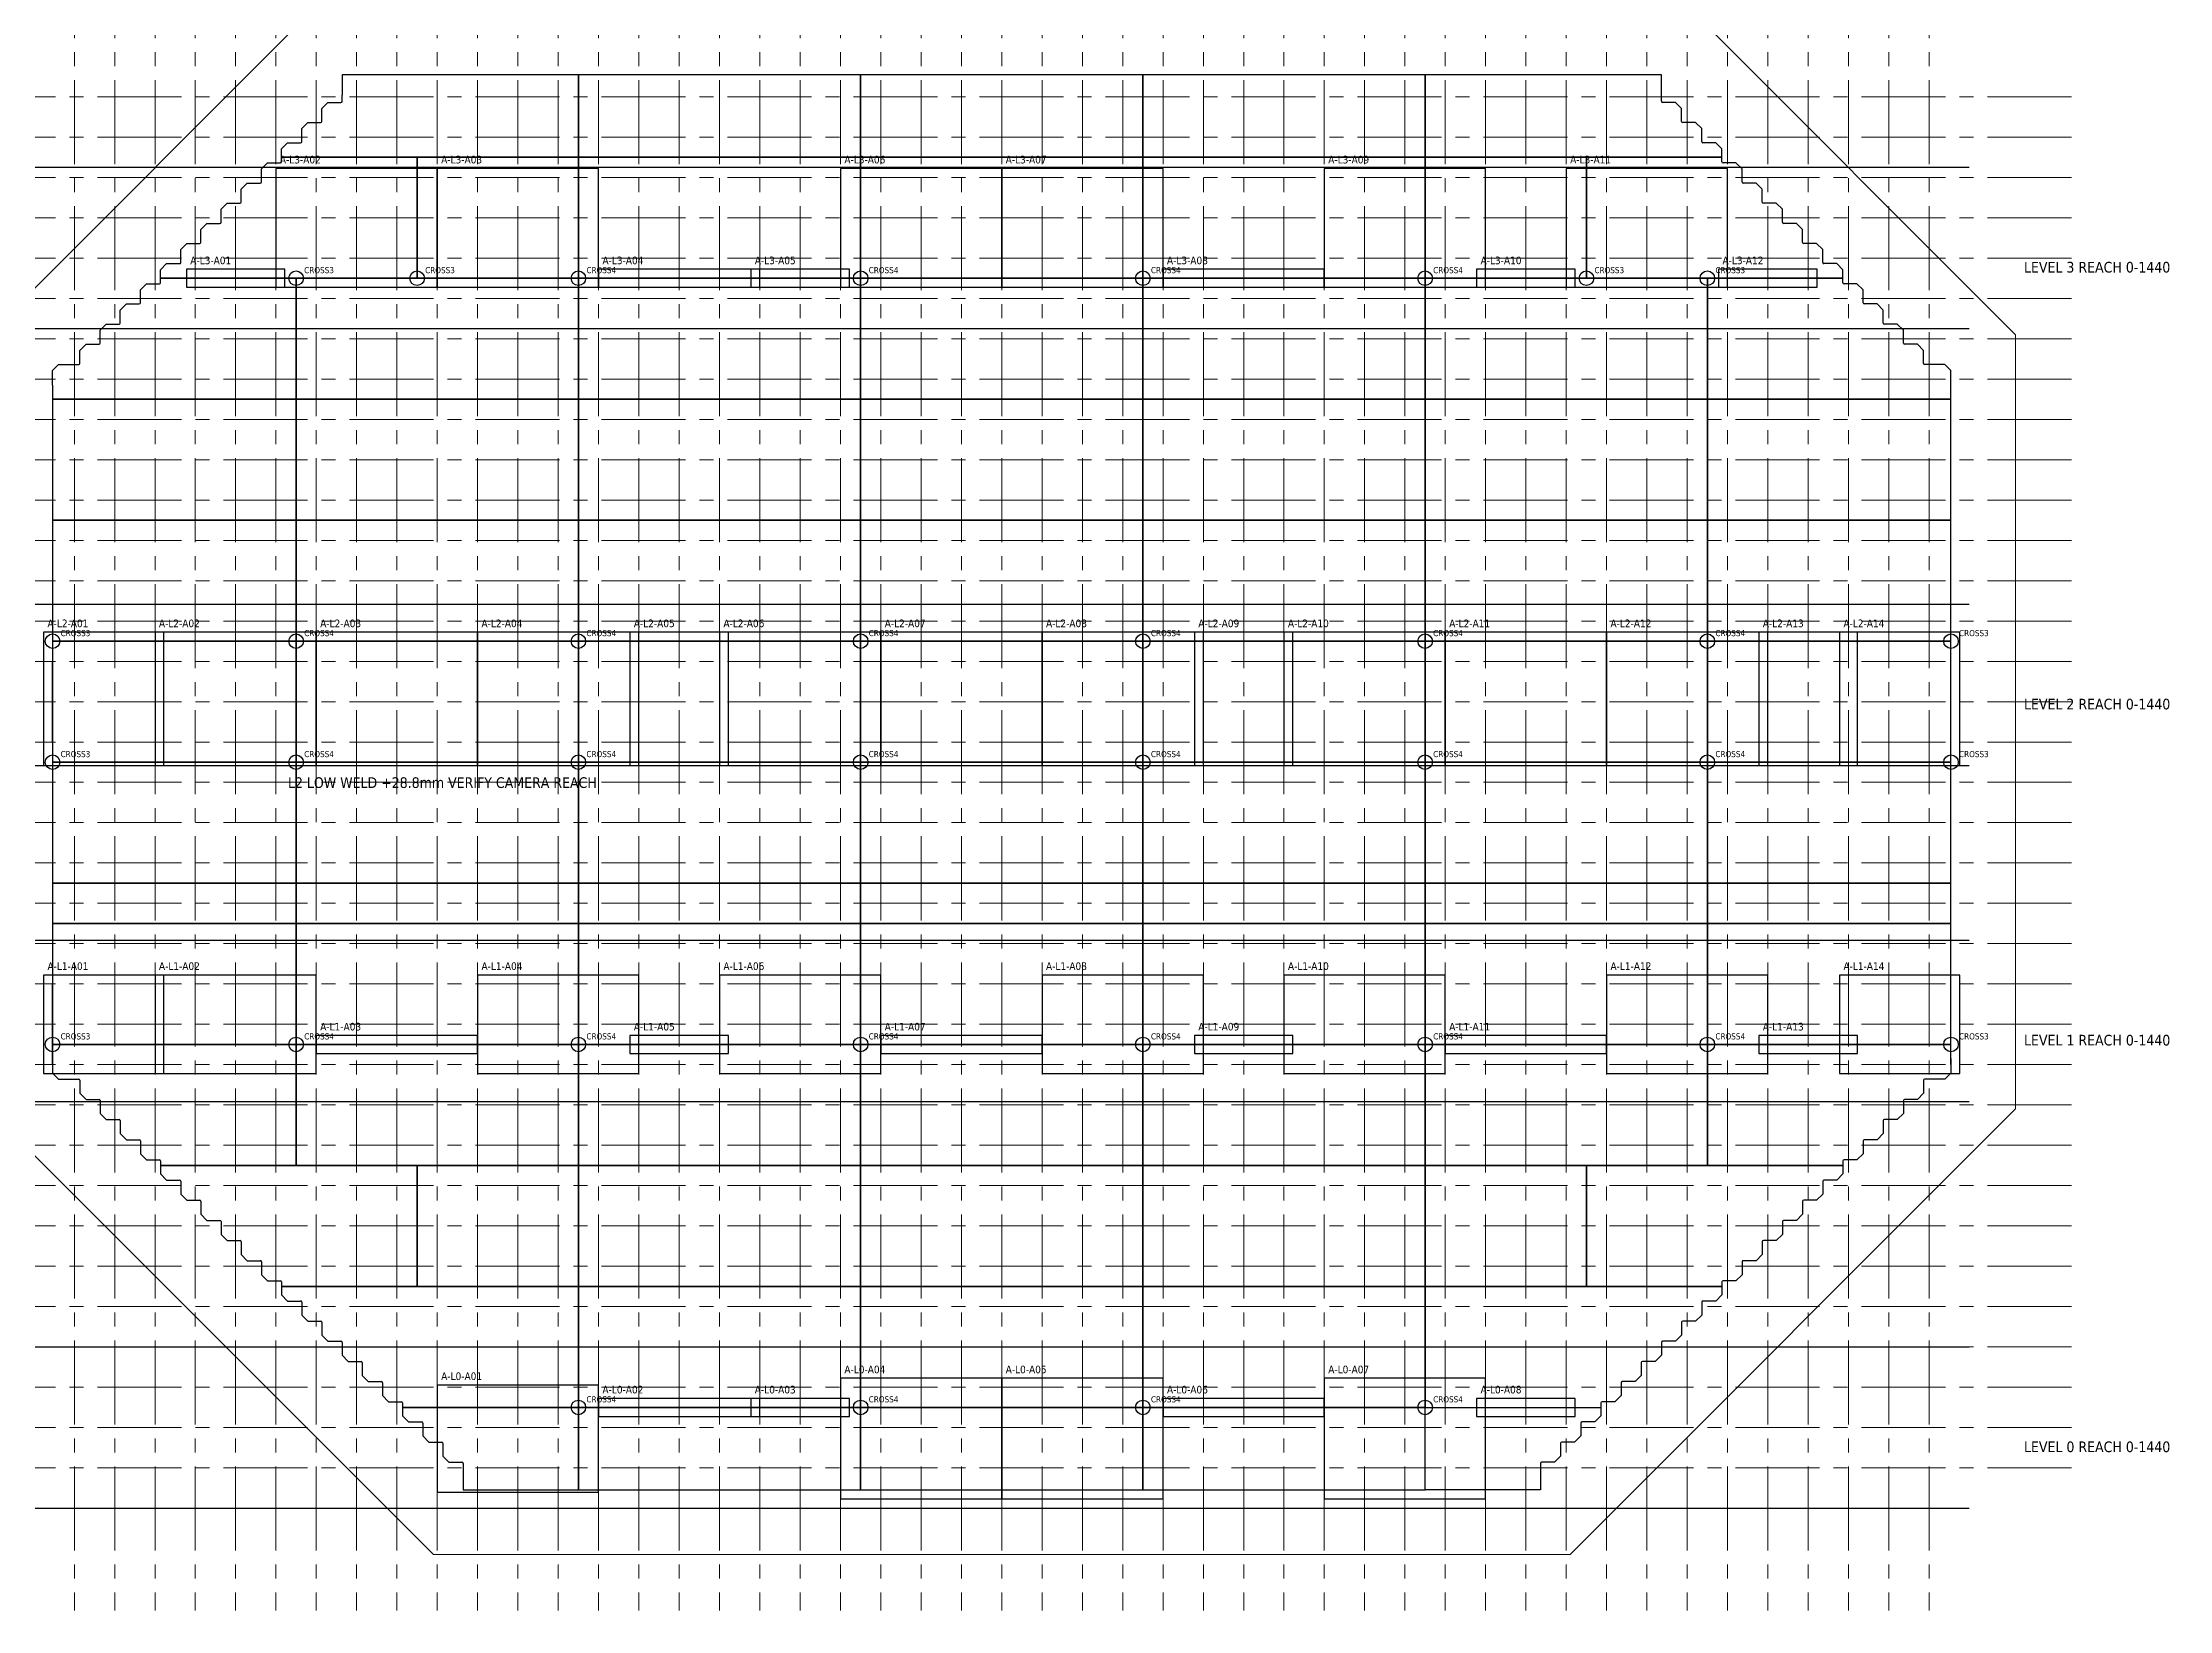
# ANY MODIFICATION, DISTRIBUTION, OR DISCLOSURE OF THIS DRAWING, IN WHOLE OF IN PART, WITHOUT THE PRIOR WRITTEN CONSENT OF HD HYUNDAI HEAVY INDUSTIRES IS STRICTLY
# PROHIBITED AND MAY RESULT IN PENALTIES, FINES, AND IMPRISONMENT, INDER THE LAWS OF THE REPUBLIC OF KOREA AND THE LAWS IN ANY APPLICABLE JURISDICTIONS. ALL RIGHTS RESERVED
# Model space of a CAD drawing. Extents: x 0 to 50400, y 0 to 35640.
# Drawn here: x 16809 to 35799, y 9138 to 23134 of the extents above; entities that cross this region are included whole.
import ezdxf

# ---------------------------------------------------------------- set-up
doc = ezdxf.new("R2010")
doc.units = 0
doc.linetypes.add('CENTER2', pattern=[225, 150, -25, 25, -25])
for name, color, linetype, lineweight in [('ACS_AREA_L0', 3, 'Continuous', 25), ('ACS_AREA_L1', 4, 'Continuous', 25), ('ACS_AREA_L2', 2, 'Continuous', 25), ('ACS_AREA_L3', 6, 'Continuous', 25), ('ACS_CROSS3', 200, 'Continuous', 25), ('ACS_CROSS4', 206, 'Continuous', 25), ('ACS_LABEL', 7, 'Continuous', 25), ('ACS_LEVEL_BAND', 8, 'Continuous', 25), ('ACS_LINE_H', 30, 'Continuous', 25), ('ACS_LINE_V', 30, 'Continuous', 25), ('ACS_VERIFY_L2_LOW', 1, 'Continuous', 25), ('KC-2B Membrane Sheet UM', 181, 'Continuous', 25), ('KC-2B Steel Wall', 7, 'Continuous', 20)]:
    doc.layers.add(name, color=color, linetype=linetype, lineweight=lineweight)
doc.styles.add('Default', font='Tahoma.ttf')

msp = doc.modelspace()

# ---------------------------------------------------------------- linework, layer by layer
at = {"layer": 'ACS_AREA_L0'}
for points in [[(23933, 10135), (25373, 10135), (25373, 11210), (23933, 11210)], [(25373, 10135), (26813, 10135), (26813, 11210), (25373, 11210)], [(28253, 10135), (29693, 10135), (29693, 11210), (28253, 11210)], [(20333, 10195), (21773, 10195), (21773, 11150), (20333, 11150)], [(21773, 10870), (23213, 10870), (23213, 11030), (21773, 11030)], [(23133, 10870), (24013, 10870), (24013, 11030), (23133, 11030)], [(26813, 10870), (28253, 10870), (28253, 11030), (26813, 11030)], [(29613, 10870), (30493, 10870), (30493, 11030), (29613, 11030)]]:
    msp.add_lwpolyline(points, close=True, dxfattribs=at)
at = {"layer": 'ACS_AREA_L1'}
for points in [[(16818, 13930), (17893, 13930), (17893, 14810), (16818, 14810)], [(17813, 13930), (19253, 13930), (19253, 14810), (17813, 14810)], [(20693, 13930), (22133, 13930), (22133, 14810), (20693, 14810)], [(22853, 13930), (24293, 13930), (24293, 14810), (22853, 14810)], [(25733, 13930), (27173, 13930), (27173, 14810), (25733, 14810)], [(27893, 13930), (29333, 13930), (29333, 14810), (27893, 14810)], [(30773, 13930), (32213, 13930), (32213, 14810), (30773, 14810)], [(32853, 13930), (33928, 13930), (33928, 14810), (32853, 14810)], [(19253, 14110), (20693, 14110), (20693, 14270), (19253, 14270)], [(22053, 14110), (22933, 14110), (22933, 14270), (22053, 14270)], [(24293, 14110), (25733, 14110), (25733, 14270), (24293, 14270)], [(27093, 14110), (27973, 14110), (27973, 14270), (27093, 14270)], [(29333, 14110), (30773, 14110), (30773, 14270), (29333, 14270)], [(32133, 14110), (33013, 14110), (33013, 14270), (32133, 14270)]]:
    msp.add_lwpolyline(points, close=True, dxfattribs=at)
at = {"layer": 'ACS_AREA_L2'}
for points in [[(16818, 16681), (17893, 16681), (17893, 17870), (16818, 17870)], [(17813, 16681), (19253, 16681), (19253, 17870), (17813, 17870)], [(19253, 16681), (20693, 16681), (20693, 17870), (19253, 17870)], [(20693, 16681), (22133, 16681), (22133, 17870), (20693, 17870)], [(22053, 16681), (22933, 16681), (22933, 17870), (22053, 17870)], [(22853, 16681), (24293, 16681), (24293, 17870), (22853, 17870)], [(24293, 16681), (25733, 16681), (25733, 17870), (24293, 17870)], [(25733, 16681), (27173, 16681), (27173, 17870), (25733, 17870)], [(27093, 16681), (27973, 16681), (27973, 17870), (27093, 17870)], [(27893, 16681), (29333, 16681), (29333, 17870), (27893, 17870)], [(29333, 16681), (30773, 16681), (30773, 17870), (29333, 17870)], [(30773, 16681), (32213, 16681), (32213, 17870), (30773, 17870)], [(32133, 16681), (33013, 16681), (33013, 17870), (32133, 17870)], [(32853, 16681), (33928, 16681), (33928, 17870), (32853, 17870)]]:
    msp.add_lwpolyline(points, close=True, dxfattribs=at)
at = {"layer": 'ACS_AREA_L3'}
for points in [[(18893, 20950), (20333, 20950), (20333, 22010), (18893, 22010)], [(20333, 20950), (21773, 20950), (21773, 22010), (20333, 22010)], [(23933, 20950), (25373, 20950), (25373, 22010), (23933, 22010)], [(25373, 20950), (26813, 20950), (26813, 22010), (25373, 22010)], [(28253, 20950), (29693, 20950), (29693, 22010), (28253, 22010)], [(30413, 20950), (31853, 20950), (31853, 22010), (30413, 22010)], [(18093, 20950), (18973, 20950), (18973, 21110), (18093, 21110)], [(21773, 20950), (23213, 20950), (23213, 21110), (21773, 21110)], [(23133, 20950), (24013, 20950), (24013, 21110), (23133, 21110)], [(26813, 20950), (28253, 20950), (28253, 21110), (26813, 21110)], [(29613, 20950), (30493, 20950), (30493, 21110), (29613, 21110)], [(31773, 20950), (32653, 20950), (32653, 21110), (31773, 21110)]]:
    msp.add_lwpolyline(points, close=True, dxfattribs=at)
at = {"layer": 'ACS_CROSS3'}
for centre in [(19073, 21030), (20153, 21030), (30593, 21030), (31673, 21030), (16898, 17790), (33848, 17790), (16898, 16710), (33848, 16710), (16898, 14190), (33848, 14190)]:
    msp.add_circle(centre, 65, dxfattribs=at)
at = {"layer": 'ACS_CROSS4'}
for centre in [(21593, 21030), (24113, 21030), (26633, 21030), (29153, 21030), (19073, 17790), (21593, 17790), (24113, 17790), (26633, 17790), (29153, 17790), (31673, 17790), (19073, 16710), (21593, 16710), (24113, 16710), (26633, 16710), (29153, 16710), (31673, 16710), (19073, 14190), (21593, 14190), (24113, 14190), (26633, 14190), (29153, 14190), (31673, 14190), (21593, 10950), (24113, 10950), (26633, 10950), (29153, 10950)]:
    msp.add_circle(centre, 65, dxfattribs=at)
at = {"layer": 'ACS_LEVEL_BAND'}
for p, q in [((16734, 22021), (34011, 22021)), ((16734, 20581), (34011, 20581)), ((16734, 18121), (34011, 18121)), ((16734, 16681), (34011, 16681)), ((16734, 15121), (34011, 15121)), ((16734, 13681), (34011, 13681)), ((16734, 11491), (34011, 11491)), ((16734, 10051), (34011, 10051))]:
    msp.add_line(p, q, dxfattribs=at)
at = {"layer": 'ACS_LINE_H'}
for p, q in [((18173, 21030), (18893, 21030)), ((18893, 21030), (19613, 21030)), ((19613, 21030), (20333, 21030)), ((20333, 21030), (21053, 21030)), ((21053, 21030), (21773, 21030)), ((21773, 21030), (22493, 21030)), ((22493, 21030), (23213, 21030)), ((23213, 21030), (23933, 21030)), ((23933, 21030), (24653, 21030)), ((24653, 21030), (25373, 21030)), ((25373, 21030), (26093, 21030)), ((26093, 21030), (26813, 21030)), ((26813, 21030), (27533, 21030)), ((27533, 21030), (28253, 21030)), ((28253, 21030), (28973, 21030)), ((28973, 21030), (29693, 21030)), ((29693, 21030), (30413, 21030)), ((30413, 21030), (31133, 21030)), ((31133, 21030), (31853, 21030)), ((31853, 21030), (32573, 21030)), ((17093, 17790), (17813, 17790)), ((17813, 17790), (18533, 17790)), ((18533, 17790), (19253, 17790)), ((19253, 17790), (19973, 17790)), ((19973, 17790), (20693, 17790)), ((20693, 17790), (21413, 17790)), ((21413, 17790), (22133, 17790)), ((22133, 17790), (22853, 17790)), ((22853, 17790), (23573, 17790)), ((23573, 17790), (24293, 17790)), ((24293, 17790), (25013, 17790)), ((25013, 17790), (25733, 17790)), ((25733, 17790), (26453, 17790)), ((26453, 17790), (27173, 17790)), ((27173, 17790), (27893, 17790)), ((27893, 17790), (28613, 17790)), ((28613, 17790), (29333, 17790)), ((29333, 17790), (30053, 17790)), ((30053, 17790), (30773, 17790)), ((30773, 17790), (31493, 17790)), ((31493, 17790), (32213, 17790)), ((32213, 17790), (32933, 17790)), ((32933, 17790), (33653, 17790)), ((17093, 16710), (17813, 16710)), ((17813, 16710), (18533, 16710)), ((18533, 16710), (19253, 16710)), ((19253, 16710), (19973, 16710)), ((19973, 16710), (20693, 16710)), ((20693, 16710), (21413, 16710)), ((21413, 16710), (22133, 16710)), ((22133, 16710), (22853, 16710)), ((22853, 16710), (23573, 16710)), ((23573, 16710), (24293, 16710)), ((24293, 16710), (25013, 16710)), ((25013, 16710), (25733, 16710)), ((25733, 16710), (26453, 16710)), ((26453, 16710), (27173, 16710)), ((27173, 16710), (27893, 16710)), ((27893, 16710), (28613, 16710)), ((28613, 16710), (29333, 16710)), ((29333, 16710), (30053, 16710)), ((30053, 16710), (30773, 16710)), ((30773, 16710), (31493, 16710)), ((31493, 16710), (32213, 16710)), ((32213, 16710), (32933, 16710)), ((32933, 16710), (33653, 16710)), ((17093, 14190), (17813, 14190)), ((17813, 14190), (18533, 14190)), ((18533, 14190), (19253, 14190)), ((19253, 14190), (19973, 14190)), ((19973, 14190), (20693, 14190)), ((20693, 14190), (21413, 14190)), ((21413, 14190), (22133, 14190)), ((22133, 14190), (22853, 14190)), ((22853, 14190), (23573, 14190)), ((23573, 14190), (24293, 14190)), ((24293, 14190), (25013, 14190)), ((25013, 14190), (25733, 14190)), ((25733, 14190), (26453, 14190)), ((26453, 14190), (27173, 14190)), ((27173, 14190), (27893, 14190)), ((27893, 14190), (28613, 14190)), ((28613, 14190), (29333, 14190)), ((29333, 14190), (30053, 14190)), ((30053, 14190), (30773, 14190)), ((30773, 14190), (31493, 14190)), ((31493, 14190), (32213, 14190)), ((32213, 14190), (32933, 14190)), ((32933, 14190), (33653, 14190)), ((20333, 10950), (21053, 10950)), ((21053, 10950), (21773, 10950)), ((21773, 10950), (22493, 10950)), ((22493, 10950), (23213, 10950)), ((23213, 10950), (23933, 10950)), ((23933, 10950), (24653, 10950)), ((24653, 10950), (25373, 10950)), ((25373, 10950), (26093, 10950)), ((26093, 10950), (26813, 10950)), ((26813, 10950), (27533, 10950)), ((27533, 10950), (28253, 10950)), ((28253, 10950), (28973, 10950)), ((28973, 10950), (29693, 10950)), ((29693, 10950), (30413, 10950))]:
    msp.add_line(p, q, dxfattribs=at)
at = {"layer": 'ACS_LINE_V'}
for p, q in [((20153, 21210), (20153, 21930)), ((21593, 21210), (21593, 21930)), ((24113, 21210), (24113, 21930)), ((26633, 21210), (26633, 21930)), ((29153, 21210), (29153, 21930)), ((30593, 21210), (30593, 21930)), ((16898, 16890), (16898, 17610)), ((19073, 16890), (19073, 17610)), ((21593, 16890), (21593, 17610)), ((24113, 16890), (24113, 17610)), ((26633, 16890), (26633, 17610)), ((29153, 16890), (29153, 17610)), ((31673, 16890), (31673, 17610)), ((33848, 16890), (33848, 17610)), ((16898, 14010), (16898, 14730)), ((19073, 14010), (19073, 14730)), ((21593, 14010), (21593, 14730)), ((24113, 14010), (24113, 14730)), ((26633, 14010), (26633, 14730)), ((29153, 14010), (29153, 14730)), ((31673, 14010), (31673, 14730)), ((33848, 14010), (33848, 14730)), ((21593, 10410), (21593, 11130)), ((24113, 10410), (24113, 11130)), ((26633, 10410), (26633, 11130)), ((29153, 10410), (29153, 11130)), ((21593, 10215), (21593, 10410)), ((24113, 10215), (24113, 10410)), ((26633, 10215), (26633, 10410)), ((29153, 10215), (29153, 10410))]:
    msp.add_line(p, q, dxfattribs=at)
at = {"layer": 'ACS_VERIFY_L2_LOW'}
msp.add_line((16898, 16710), (33848, 16710), dxfattribs=at)
at = {"layer": 'KC-2B Membrane Sheet UM', "linetype": 'Continuous'}
for p, q in [((21593, 22845), (19483, 22845)), ((19483, 22845), (19483, 22665)), ((24113, 22845), (21593, 22845)), ((21593, 22845), (21593, 22110)), ((21593, 22110), (21593, 22845)), ((24113, 22110), (24113, 22845)), ((26633, 22845), (24113, 22845)), ((24113, 22845), (24113, 22110)), ((29153, 22845), (26633, 22845)), ((26633, 22845), (26633, 22110)), ((26633, 22110), (26633, 22845)), ((29153, 22110), (29153, 22845)), ((31263, 22845), (29153, 22845)), ((29153, 22845), (29153, 22110)), ((31263, 22665), (31263, 22845)), ((18943, 22110), (21593, 22110)), ((20153, 22110), (18943, 22110)), ((21593, 22110), (20153, 22110)), ((20153, 22110), (20153, 21030)), ((20153, 21030), (20153, 22110)), ((21593, 22110), (24113, 22110)), ((21593, 21030), (21593, 22110)), ((24113, 22110), (21593, 22110)), ((21593, 22110), (21593, 21030)), ((24113, 21030), (24113, 22110)), ((26633, 22110), (24113, 22110)), ((24113, 22110), (24113, 21030)), ((24113, 22110), (26633, 22110)), ((26633, 22110), (29153, 22110)), ((26633, 21030), (26633, 22110)), ((29153, 22110), (26633, 22110)), ((26633, 22110), (26633, 21030)), ((30593, 22110), (29153, 22110)), ((29153, 22110), (29153, 21030)), ((29153, 21030), (29153, 22110)), ((29153, 22110), (31803, 22110)), ((30593, 21030), (30593, 22110)), ((31803, 22110), (30593, 22110)), ((30593, 22110), (30593, 21030)), ((19073, 21030), (17863, 21030)), ((17863, 21030), (20153, 21030)), ((19073, 19950), (19073, 21030)), ((21593, 21030), (19073, 21030)), ((19073, 21030), (19073, 19950)), ((20153, 21030), (21593, 21030)), ((21593, 21030), (24113, 21030)), ((24113, 21030), (21593, 21030)), ((21593, 21030), (21593, 19950)), ((21593, 19950), (21593, 21030)), ((24113, 21030), (26633, 21030)), ((26633, 21030), (24113, 21030)), ((24113, 21030), (24113, 19950)), ((24113, 19950), (24113, 21030)), ((26633, 21030), (29153, 21030)), ((26633, 19950), (26633, 21030)), ((29153, 21030), (26633, 21030)), ((26633, 21030), (26633, 19950)), ((29153, 21030), (30593, 21030)), ((29153, 19950), (29153, 21030)), ((31673, 21030), (29153, 21030)), ((29153, 21030), (29153, 19950)), ((30593, 21030), (32883, 21030)), ((32883, 21030), (31673, 21030)), ((31673, 21030), (31673, 19950)), ((31673, 19950), (31673, 21030)), ((16898, 20075), (16898, 19950)), ((16898, 19950), (19073, 19950)), ((19073, 19950), (16898, 19950)), ((16898, 19950), (16898, 18870)), ((21593, 19950), (19073, 19950)), ((19073, 19950), (19073, 18870)), ((19073, 18870), (19073, 19950)), ((19073, 19950), (21593, 19950)), ((21593, 19950), (24113, 19950)), ((24113, 19950), (21593, 19950)), ((21593, 19950), (21593, 18870)), ((21593, 18870), (21593, 19950)), ((24113, 19950), (26633, 19950)), ((26633, 19950), (24113, 19950)), ((24113, 19950), (24113, 18870)), ((24113, 18870), (24113, 19950)), ((26633, 18870), (26633, 19950)), ((26633, 19950), (29153, 19950)), ((29153, 19950), (26633, 19950)), ((26633, 19950), (26633, 18870)), ((29153, 18870), (29153, 19950)), ((31673, 19950), (29153, 19950)), ((29153, 19950), (29153, 18870)), ((29153, 19950), (31673, 19950)), ((31673, 19950), (33848, 19950)), ((31673, 18870), (31673, 19950)), ((33848, 19950), (31673, 19950)), ((31673, 19950), (31673, 18870)), ((33848, 19950), (33848, 20075)), ((33848, 18870), (33848, 19950)), ((16898, 18870), (19073, 18870)), ((19073, 18870), (16898, 18870)), ((16898, 18870), (16898, 17790)), ((19073, 18870), (21593, 18870)), ((21593, 18870), (19073, 18870)), ((19073, 18870), (19073, 17790)), ((19073, 17790), (19073, 18870)), ((21593, 18870), (24113, 18870)), ((24113, 18870), (21593, 18870)), ((21593, 18870), (21593, 17790)), ((21593, 17790), (21593, 18870)), ((24113, 18870), (26633, 18870)), ((26633, 18870), (24113, 18870)), ((24113, 18870), (24113, 17790)), ((24113, 17790), (24113, 18870)), ((26633, 17790), (26633, 18870)), ((26633, 18870), (29153, 18870)), ((29153, 18870), (26633, 18870)), ((26633, 18870), (26633, 17790)), ((29153, 18870), (31673, 18870)), ((29153, 17790), (29153, 18870)), ((31673, 18870), (29153, 18870)), ((29153, 18870), (29153, 17790)), ((31673, 17790), (31673, 18870)), ((31673, 18870), (33848, 18870)), ((33848, 18870), (31673, 18870)), ((31673, 18870), (31673, 17790)), ((33848, 17790), (33848, 18870)), ((16898, 17790), (19073, 17790)), ((19073, 17790), (16898, 17790)), ((16898, 17790), (16898, 16710)), ((19073, 17790), (21593, 17790)), ((21593, 17790), (19073, 17790)), ((19073, 17790), (19073, 16710)), ((19073, 16710), (19073, 17790)), ((21593, 17790), (24113, 17790)), ((24113, 17790), (21593, 17790)), ((21593, 17790), (21593, 16710)), ((21593, 16710), (21593, 17790)), ((24113, 17790), (26633, 17790)), ((26633, 17790), (24113, 17790)), ((24113, 17790), (24113, 16710)), ((24113, 16710), (24113, 17790)), ((26633, 16710), (26633, 17790)), ((26633, 17790), (29153, 17790)), ((29153, 17790), (26633, 17790)), ((26633, 17790), (26633, 16710)), ((29153, 17790), (31673, 17790)), ((29153, 16710), (29153, 17790)), ((31673, 17790), (29153, 17790)), ((29153, 17790), (29153, 16710)), ((31673, 16710), (31673, 17790)), ((31673, 17790), (33848, 17790)), ((33848, 17790), (31673, 17790)), ((31673, 17790), (31673, 16710)), ((33848, 16710), (33848, 17790)), ((16898, 16710), (19073, 16710)), ((19073, 16710), (16898, 16710)), ((16898, 16710), (16898, 15630)), ((19073, 16710), (21593, 16710)), ((21593, 16710), (19073, 16710)), ((19073, 16710), (19073, 15630)), ((19073, 15630), (19073, 16710)), ((21593, 16710), (24113, 16710)), ((24113, 16710), (21593, 16710)), ((21593, 16710), (21593, 15630)), ((21593, 15630), (21593, 16710)), ((24113, 16710), (26633, 16710)), ((26633, 16710), (24113, 16710)), ((24113, 16710), (24113, 15630)), ((24113, 15630), (24113, 16710)), ((26633, 15630), (26633, 16710)), ((26633, 16710), (29153, 16710)), ((29153, 16710), (26633, 16710)), ((26633, 16710), (26633, 15630)), ((29153, 16710), (31673, 16710)), ((29153, 15630), (29153, 16710)), ((31673, 16710), (29153, 16710)), ((29153, 16710), (29153, 15630)), ((31673, 15630), (31673, 16710)), ((31673, 16710), (33848, 16710)), ((33848, 16710), (31673, 16710)), ((31673, 16710), (31673, 15630)), ((33848, 15630), (33848, 16710)), ((16898, 15630), (19073, 15630)), ((19073, 15630), (16898, 15630)), ((16898, 15630), (16898, 15270)), ((19073, 15630), (21593, 15630)), ((21593, 15630), (19073, 15630)), ((19073, 15630), (19073, 15270)), ((19073, 15270), (19073, 15630)), ((21593, 15630), (24113, 15630)), ((21593, 15270), (21593, 15630)), ((24113, 15630), (21593, 15630)), ((21593, 15630), (21593, 15270)), ((24113, 15630), (26633, 15630)), ((24113, 15270), (24113, 15630)), ((26633, 15630), (24113, 15630)), ((24113, 15630), (24113, 15270)), ((26633, 15630), (29153, 15630)), ((29153, 15630), (26633, 15630)), ((26633, 15630), (26633, 15270)), ((26633, 15270), (26633, 15630)), ((29153, 15630), (31673, 15630)), ((31673, 15630), (29153, 15630)), ((29153, 15630), (29153, 15270)), ((29153, 15270), (29153, 15630)), ((31673, 15270), (31673, 15630)), ((31673, 15630), (33848, 15630)), ((33848, 15630), (31673, 15630)), ((31673, 15630), (31673, 15270)), ((33848, 15270), (33848, 15630)), ((19073, 15270), (16898, 15270)), ((16898, 15270), (16898, 14190)), ((16898, 15270), (19073, 15270)), ((21593, 15270), (19073, 15270)), ((19073, 15270), (19073, 14190)), ((19073, 15270), (21593, 15270)), ((19073, 14190), (19073, 15270)), ((24113, 15270), (21593, 15270)), ((21593, 15270), (21593, 14190)), ((21593, 14190), (21593, 15270)), ((21593, 15270), (24113, 15270)), ((26633, 15270), (24113, 15270)), ((24113, 15270), (24113, 14190)), ((24113, 14190), (24113, 15270)), ((24113, 15270), (26633, 15270)), ((26633, 14190), (26633, 15270)), ((29153, 15270), (26633, 15270)), ((26633, 15270), (26633, 14190)), ((26633, 15270), (29153, 15270)), ((29153, 14190), (29153, 15270)), ((31673, 15270), (29153, 15270)), ((29153, 15270), (29153, 14190)), ((29153, 15270), (31673, 15270)), ((31673, 14190), (31673, 15270)), ((33848, 15270), (31673, 15270)), ((31673, 15270), (31673, 14190)), ((31673, 15270), (33848, 15270)), ((33848, 14190), (33848, 15270)), ((19073, 14190), (16898, 14190)), ((16898, 14190), (16898, 14065)), ((16898, 14190), (19073, 14190)), ((19073, 13110), (19073, 14190)), ((19073, 14190), (21593, 14190)), ((21593, 14190), (19073, 14190)), ((19073, 14190), (19073, 13110)), ((21593, 14190), (24113, 14190)), ((24113, 14190), (21593, 14190)), ((21593, 14190), (21593, 13110)), ((21593, 13110), (21593, 14190)), ((24113, 14190), (26633, 14190)), ((26633, 14190), (24113, 14190)), ((24113, 14190), (24113, 13110)), ((24113, 13110), (24113, 14190)), ((26633, 13110), (26633, 14190)), ((26633, 14190), (29153, 14190)), ((29153, 14190), (26633, 14190)), ((26633, 14190), (26633, 13110)), ((29153, 14190), (31673, 14190)), ((29153, 13110), (29153, 14190)), ((31673, 14190), (29153, 14190)), ((29153, 14190), (29153, 13110)), ((33848, 14190), (31673, 14190)), ((31673, 14190), (31673, 13110)), ((31673, 14190), (33848, 14190)), ((31673, 13110), (31673, 14190)), ((33848, 14065), (33848, 14190)), ((17863, 13110), (19073, 13110)), ((20153, 13110), (17863, 13110)), ((19073, 13110), (21593, 13110)), ((21593, 13110), (20153, 13110)), ((20153, 13110), (20153, 12030)), ((20153, 12030), (20153, 13110)), ((21593, 13110), (24113, 13110)), ((24113, 13110), (21593, 13110)), ((21593, 13110), (21593, 12030)), ((21593, 12030), (21593, 13110)), ((24113, 13110), (26633, 13110)), ((26633, 13110), (24113, 13110)), ((24113, 13110), (24113, 12030)), ((24113, 12030), (24113, 13110)), ((26633, 12030), (26633, 13110)), ((26633, 13110), (29153, 13110)), ((29153, 13110), (26633, 13110)), ((26633, 13110), (26633, 12030)), ((29153, 12030), (29153, 13110)), ((30593, 13110), (29153, 13110)), ((29153, 13110), (29153, 12030)), ((29153, 13110), (31673, 13110)), ((30593, 12030), (30593, 13110)), ((32883, 13110), (30593, 13110)), ((30593, 13110), (30593, 12030)), ((31673, 13110), (32883, 13110)), ((18943, 12030), (20153, 12030)), ((21593, 12030), (18943, 12030)), ((20153, 12030), (21593, 12030)), ((21593, 12030), (24113, 12030)), ((24113, 12030), (21593, 12030)), ((21593, 12030), (21593, 10950)), ((21593, 10950), (21593, 12030)), ((24113, 12030), (26633, 12030)), ((26633, 12030), (24113, 12030)), ((24113, 12030), (24113, 10950)), ((24113, 10950), (24113, 12030)), ((26633, 10950), (26633, 12030)), ((26633, 12030), (29153, 12030)), ((29153, 12030), (26633, 12030)), ((26633, 12030), (26633, 10950)), ((29153, 10950), (29153, 12030)), ((29153, 12030), (30593, 12030)), ((31803, 12030), (29153, 12030)), ((29153, 12030), (29153, 10950)), ((30593, 12030), (31803, 12030)), ((21593, 10950), (20023, 10950)), ((20023, 10950), (21593, 10950)), ((21593, 10215), (21593, 10950)), ((21593, 10950), (24113, 10950)), ((24113, 10950), (21593, 10950)), ((21593, 10950), (21593, 10215)), ((24113, 10950), (26633, 10950)), ((26633, 10950), (24113, 10950)), ((24113, 10950), (24113, 10215)), ((24113, 10215), (24113, 10950)), ((26633, 10950), (29153, 10950)), ((29153, 10950), (26633, 10950)), ((26633, 10950), (26633, 10215)), ((26633, 10215), (26633, 10950)), ((29153, 10215), (29153, 10950)), ((29153, 10950), (30723, 10950)), ((20563, 10395), (20563, 10215)), ((20563, 10215), (21593, 10215)), ((21593, 10215), (24113, 10215)), ((24113, 10215), (26633, 10215)), ((26633, 10215), (29153, 10215))]:
    msp.add_line(p, q, dxfattribs=at)
at = {"layer": 'KC-2B Membrane Sheet UM'}
for p, q in [((19303, 22546), (19357, 22600)), ((19357, 22600), (19473, 22600)), ((19483, 22610), (19483, 22665)), ((31263, 22610), (31263, 22665)), ((31388, 22600), (31273, 22600)), ((31443, 22546), (31388, 22600)), ((19123, 22366), (19177, 22420)), ((19177, 22420), (19293, 22420)), ((19303, 22430), (19303, 22546)), ((31443, 22430), (31443, 22546)), ((31568, 22420), (31453, 22420)), ((31623, 22366), (31568, 22420)), ((18943, 22186), (18997, 22240)), ((18997, 22240), (19113, 22240)), ((19123, 22250), (19123, 22366)), ((31623, 22250), (31623, 22366)), ((31748, 22240), (31633, 22240)), ((31803, 22186), (31748, 22240)), ((18763, 22006), (18817, 22060)), ((18817, 22060), (18933, 22060)), ((18943, 22110), (18943, 22186)), ((18943, 22070), (18943, 22110)), ((31803, 22110), (31803, 22186)), ((31803, 22070), (31803, 22110)), ((31928, 22060), (31813, 22060)), ((31983, 22006), (31928, 22060)), ((18583, 21826), (18637, 21880)), ((18637, 21880), (18753, 21880)), ((18763, 21890), (18763, 22006)), ((31983, 21890), (31983, 22006)), ((32108, 21880), (31993, 21880)), ((32163, 21826), (32108, 21880)), ((18403, 21646), (18457, 21700)), ((18457, 21700), (18573, 21700)), ((18583, 21710), (18583, 21826)), ((32163, 21710), (32163, 21826)), ((32288, 21700), (32173, 21700)), ((32343, 21646), (32288, 21700)), ((18223, 21466), (18277, 21520)), ((18223, 21350), (18223, 21466)), ((18277, 21520), (18393, 21520)), ((18403, 21530), (18403, 21646)), ((32343, 21530), (32343, 21646)), ((32468, 21520), (32353, 21520)), ((32523, 21466), (32468, 21520)), ((32523, 21350), (32523, 21466)), ((18043, 21286), (18097, 21340)), ((18043, 21170), (18043, 21286)), ((18097, 21340), (18213, 21340)), ((32648, 21340), (32533, 21340)), ((32703, 21286), (32648, 21340)), ((32703, 21170), (32703, 21286)), ((17863, 21106), (17917, 21160)), ((17863, 21030), (17863, 21106)), ((17917, 21160), (18033, 21160)), ((32828, 21160), (32713, 21160)), ((32883, 21106), (32828, 21160)), ((32883, 21030), (32883, 21106)), ((17683, 20926), (17737, 20980)), ((17683, 20810), (17683, 20926)), ((17737, 20980), (17853, 20980)), ((17863, 20990), (17863, 21030)), ((32883, 20990), (32883, 21030)), ((33008, 20980), (32893, 20980)), ((33063, 20926), (33008, 20980)), ((33063, 20810), (33063, 20926)), ((17503, 20746), (17557, 20800)), ((17503, 20630), (17503, 20746)), ((17557, 20800), (17673, 20800)), ((33188, 20800), (33073, 20800)), ((33243, 20746), (33188, 20800)), ((33243, 20630), (33243, 20746)), ((17323, 20566), (17377, 20620)), ((17323, 20450), (17323, 20566)), ((17377, 20620), (17493, 20620)), ((33368, 20620), (33253, 20620)), ((33423, 20566), (33368, 20620)), ((33423, 20450), (33423, 20566)), ((17143, 20386), (17197, 20440)), ((17143, 20270), (17143, 20386)), ((17197, 20440), (17313, 20440)), ((33548, 20440), (33433, 20440)), ((33603, 20386), (33548, 20440)), ((33603, 20270), (33603, 20386)), ((16898, 20206), (16952, 20260)), ((16898, 20075), (16898, 20206)), ((16952, 20260), (17133, 20260)), ((33793, 20260), (33613, 20260)), ((33848, 20206), (33793, 20260)), ((33848, 20075), (33848, 20206)), ((16898, 14065), (16898, 13935)), ((33848, 14065), (33848, 13935)), ((16898, 13935), (16952, 13880)), ((16952, 13880), (17133, 13880)), ((17143, 13870), (17143, 13755)), ((33603, 13870), (33603, 13755)), ((33793, 13880), (33613, 13880)), ((33848, 13935), (33793, 13880)), ((17143, 13755), (17197, 13700)), ((17197, 13700), (17313, 13700)), ((17323, 13690), (17323, 13575)), ((33423, 13690), (33423, 13575)), ((33548, 13700), (33433, 13700)), ((33603, 13755), (33548, 13700)), ((17323, 13575), (17377, 13520)), ((17377, 13520), (17493, 13520)), ((17503, 13510), (17503, 13395)), ((33243, 13510), (33243, 13395)), ((33368, 13520), (33253, 13520)), ((33423, 13575), (33368, 13520)), ((17503, 13395), (17557, 13340)), ((17557, 13340), (17673, 13340)), ((17683, 13330), (17683, 13215)), ((33063, 13330), (33063, 13215)), ((33188, 13340), (33073, 13340)), ((33243, 13395), (33188, 13340)), ((17683, 13215), (17737, 13160)), ((17737, 13160), (17853, 13160)), ((17863, 13150), (17863, 13110)), ((17863, 13110), (17863, 13035)), ((32883, 13150), (32883, 13110)), ((32883, 13110), (32883, 13035)), ((33008, 13160), (32893, 13160)), ((33063, 13215), (33008, 13160)), ((17863, 13035), (17917, 12980)), ((17917, 12980), (18033, 12980)), ((18043, 12970), (18043, 12855)), ((32703, 12970), (32703, 12855)), ((32828, 12980), (32713, 12980)), ((32883, 13035), (32828, 12980)), ((18043, 12855), (18097, 12800)), ((18097, 12800), (18213, 12800)), ((18223, 12790), (18223, 12675)), ((32523, 12790), (32523, 12675)), ((32648, 12800), (32533, 12800)), ((32703, 12855), (32648, 12800)), ((18223, 12675), (18277, 12620)), ((18277, 12620), (18393, 12620)), ((18403, 12610), (18403, 12495)), ((32343, 12610), (32343, 12495)), ((32468, 12620), (32353, 12620)), ((32523, 12675), (32468, 12620)), ((18403, 12495), (18457, 12440)), ((18457, 12440), (18573, 12440)), ((18583, 12430), (18583, 12315)), ((32163, 12430), (32163, 12315)), ((32288, 12440), (32173, 12440)), ((32343, 12495), (32288, 12440)), ((18583, 12315), (18637, 12260)), ((18637, 12260), (18753, 12260)), ((18763, 12250), (18763, 12135)), ((31983, 12250), (31983, 12135)), ((32108, 12260), (31993, 12260)), ((32163, 12315), (32108, 12260)), ((18763, 12135), (18817, 12080)), ((18817, 12080), (18933, 12080)), ((18943, 12070), (18943, 12030)), ((18943, 12030), (18943, 11955)), ((31803, 12070), (31803, 12030)), ((31803, 12030), (31803, 11955)), ((31928, 12080), (31813, 12080)), ((31983, 12135), (31928, 12080)), ((18943, 11955), (18997, 11900)), ((18997, 11900), (19113, 11900)), ((19123, 11890), (19123, 11775)), ((19123, 11775), (19177, 11720)), ((31623, 11775), (31568, 11720)), ((31623, 11890), (31623, 11775)), ((31748, 11900), (31633, 11900)), ((31803, 11955), (31748, 11900)), ((19177, 11720), (19293, 11720)), ((19303, 11710), (19303, 11595)), ((19303, 11595), (19357, 11540)), ((31443, 11595), (31388, 11540)), ((31443, 11710), (31443, 11595)), ((31568, 11720), (31453, 11720)), ((19357, 11540), (19473, 11540)), ((19483, 11530), (19483, 11415)), ((19483, 11415), (19537, 11360)), ((31263, 11415), (31208, 11360)), ((31263, 11530), (31263, 11415)), ((31388, 11540), (31273, 11540)), ((19537, 11360), (19653, 11360)), ((19663, 11350), (19663, 11235)), ((19663, 11235), (19717, 11180)), ((31083, 11235), (31028, 11180)), ((31083, 11350), (31083, 11235)), ((31208, 11360), (31093, 11360)), ((19717, 11180), (19833, 11180)), ((19843, 11170), (19843, 11055)), ((19843, 11055), (19897, 11000)), ((30903, 11055), (30848, 11000)), ((30903, 11170), (30903, 11055)), ((31028, 11180), (30913, 11180)), ((19897, 11000), (20013, 11000)), ((20023, 10990), (20023, 10950)), ((20023, 10950), (20023, 10875)), ((20023, 10875), (20077, 10820)), ((30723, 10990), (30723, 10950)), ((30848, 11000), (30733, 11000)), ((20077, 10820), (20193, 10820)), ((20203, 10810), (20203, 10695)), ((20203, 10695), (20257, 10640)), ((20257, 10640), (20373, 10640)), ((20383, 10630), (20383, 10515)), ((20383, 10515), (20437, 10460)), ((20437, 10460), (20553, 10460)), ((20563, 10450), (20563, 10395))]:
    msp.add_line(p, q, dxfattribs=at)
msp.add_lwpolyline([(29153, 10215), (29153, 10950), (30723, 10950), (30723, 10875), (30668, 10820), (30553, 10820, 0.4142), (30543, 10810), (30543, 10695), (30488, 10640), (30373, 10640, 0.4142), (30363, 10630), (30363, 10515), (30308, 10460), (30193, 10460, 0.4142), (30183, 10450), (30183, 10215)], format="xyb", close=True, dxfattribs=at)
for centre, major_axis in [((19473, 22610), (10, 0)), ((31273, 22610), (0, -10)), ((19293, 22430), (10, 0)), ((31453, 22430), (0, -10)), ((19113, 22250), (10, 0)), ((31633, 22250), (0, -10)), ((18933, 22070), (10, 0)), ((31813, 22070), (0, -10)), ((18753, 21890), (10, 0)), ((31993, 21890), (0, -10)), ((18573, 21710), (10, 0)), ((32173, 21710), (0, -10)), ((18393, 21530), (10, 0)), ((32353, 21530), (0, -10)), ((18213, 21350), (10, 0)), ((32533, 21350), (0, -10)), ((18033, 21170), (10, 0)), ((32713, 21170), (0, -10)), ((17853, 20990), (10, 0)), ((32893, 20990), (0, -10)), ((17673, 20810), (10, 0)), ((33073, 20810), (0, -10)), ((17493, 20630), (10, 0)), ((33253, 20630), (0, -10)), ((17313, 20450), (10, 0)), ((33433, 20450), (0, -10)), ((17133, 20270), (10, 0)), ((33613, 20270), (0, -10)), ((17133, 13870), (0, 10)), ((33613, 13870), (-10, 0)), ((17313, 13690), (0, 10)), ((33433, 13690), (-10, 0)), ((17493, 13510), (0, 10)), ((33253, 13510), (-10, 0)), ((17673, 13330), (0, 10)), ((33073, 13330), (-10, 0)), ((17853, 13150), (0, 10)), ((32893, 13150), (-10, 0)), ((18033, 12970), (0, 10)), ((32713, 12970), (-10, 0)), ((18213, 12790), (0, 10)), ((32533, 12790), (-10, 0)), ((18393, 12610), (0, 10)), ((32353, 12610), (-10, 0)), ((18573, 12430), (0, 10)), ((32173, 12430), (-10, 0)), ((18753, 12250), (0, 10)), ((31993, 12250), (-10, 0)), ((18933, 12070), (0, 10)), ((31813, 12070), (-10, 0)), ((19113, 11890), (0, 10)), ((31633, 11890), (-10, 0)), ((19293, 11710), (0, 10)), ((31453, 11710), (-10, 0)), ((19473, 11530), (0, 10)), ((31273, 11530), (-10, 0)), ((19653, 11350), (0, 10)), ((31093, 11350), (-10, 0)), ((19833, 11170), (0, 10)), ((30913, 11170), (-10, 0)), ((20013, 10990), (0, 10)), ((30733, 10990), (-10, 0)), ((20193, 10810), (0, 10)), ((20373, 10630), (0, 10)), ((20553, 10450), (0, 10))]:
    msp.add_ellipse(centre, major_axis=major_axis, ratio=1, start_param=4.712389, end_param=6.283185, dxfattribs=at)
at = {"layer": 'KC-2B Steel Wall', "linetype": 'CENTER2', "ltscale": 5}
for p, q in [((17093, 23923), (17093, 9138)), ((17453, 23923), (17453, 9138)), ((17813, 23923), (17813, 9138)), ((18173, 23923), (18173, 9138)), ((18533, 23923), (18533, 9138)), ((18893, 23923), (18893, 9138)), ((19253, 23923), (19253, 9138)), ((19613, 23923), (19613, 9138)), ((19973, 23923), (19973, 9138)), ((20333, 23923), (20333, 9138)), ((20693, 23923), (20693, 9138)), ((21053, 23923), (21053, 9138)), ((21413, 23923), (21413, 9138)), ((21773, 23923), (21773, 9138)), ((22133, 23923), (22133, 9138)), ((22493, 23923), (22493, 9138)), ((22853, 23923), (22853, 9138)), ((23213, 23923), (23213, 9138)), ((23573, 23923), (23573, 9138)), ((23933, 23923), (23933, 9138)), ((24293, 23923), (24293, 9138)), ((24653, 23923), (24653, 9138)), ((25013, 23923), (25013, 9138)), ((25373, 23923), (25373, 9138)), ((25733, 23923), (25733, 9138)), ((26093, 23923), (26093, 9138)), ((26453, 23923), (26453, 9138)), ((26813, 23923), (26813, 9138)), ((27173, 23923), (27173, 9138)), ((27533, 23923), (27533, 9138)), ((27893, 23923), (27893, 9138)), ((28253, 23923), (28253, 9138)), ((28613, 23923), (28613, 9138)), ((28973, 23923), (28973, 9138)), ((29333, 23923), (29333, 9138)), ((29693, 23923), (29693, 9138)), ((30053, 23923), (30053, 9138)), ((30413, 23923), (30413, 9138)), ((30773, 23923), (30773, 9138)), ((31133, 23923), (31133, 9138)), ((31493, 23923), (31493, 9138)), ((31853, 23923), (31853, 9138)), ((32213, 23923), (32213, 9138)), ((32573, 23923), (32573, 9138)), ((32933, 23923), (32933, 9138)), ((33293, 23923), (33293, 9138)), ((33653, 23923), (33653, 9138)), ((34925, 22650), (15820, 22650)), ((34925, 22290), (15820, 22290)), ((34925, 21930), (15820, 21930)), ((34925, 21570), (15820, 21570)), ((34925, 21210), (15820, 21210)), ((34925, 20850), (15820, 20850)), ((34925, 20490), (15820, 20490)), ((34925, 20130), (15820, 20130)), ((34925, 19770), (15820, 19770)), ((34925, 19410), (15820, 19410)), ((34925, 19050), (15820, 19050)), ((34925, 18690), (15820, 18690)), ((34925, 18330), (15820, 18330)), ((34925, 17970), (15820, 17970)), ((34925, 17610), (15820, 17610)), ((34925, 17250), (15820, 17250)), ((34925, 16890), (15820, 16890)), ((34925, 16530), (15820, 16530)), ((34925, 16170), (15820, 16170)), ((34925, 15810), (15820, 15810)), ((34925, 15450), (15820, 15450)), ((34925, 15090), (15820, 15090)), ((34925, 14730), (15820, 14730)), ((34925, 14370), (15820, 14370)), ((34925, 14010), (15820, 14010)), ((34925, 13650), (15820, 13650)), ((34925, 13290), (15820, 13290)), ((34925, 12930), (15820, 12930)), ((34925, 12570), (15820, 12570)), ((34925, 12210), (15820, 12210)), ((34925, 11850), (15820, 11850)), ((34925, 11490), (15820, 11490)), ((34925, 11130), (15820, 11130)), ((34925, 10770), (15820, 10770)), ((34925, 10410), (15820, 10410))]:
    msp.add_line(p, q, dxfattribs=at)
at = {"layer": 'KC-2B Steel Wall', "extrusion": (0, 0, -1)}
for p, q in [((16320, 20525), (19218, 23423)), ((31527, 23423), (34425, 20525)), ((34425, 20525), (34425, 13615)), ((20298, 9638), (16320, 13615)), ((34425, 13615), (30447, 9638)), ((30447, 9638), (20298, 9638))]:
    msp.add_line(p, q, dxfattribs=at)

# ---------------------------------------------------------------- texts
at = {"layer": 'ACS_CROSS3', "style": 'Default'}
for p in [(19145, 21075), (20225, 21075), (30665, 21075), (31745, 21075), (16970, 17835), (33920, 17835), (16970, 16755), (33920, 16755), (16970, 14235), (33920, 14235)]:
    msp.add_text('CROSS3', height=55, dxfattribs=at).set_placement(p)
at = {"layer": 'ACS_CROSS4', "style": 'Default'}
for p in [(21665, 21075), (24185, 21075), (26705, 21075), (29225, 21075), (19145, 17835), (21665, 17835), (24185, 17835), (26705, 17835), (29225, 17835), (31745, 17835), (19145, 16755), (21665, 16755), (24185, 16755), (26705, 16755), (29225, 16755), (31745, 16755), (19145, 14235), (21665, 14235), (24185, 14235), (26705, 14235), (29225, 14235), (31745, 14235), (21665, 10995), (24185, 10995), (26705, 10995), (29225, 10995)]:
    msp.add_text('CROSS4', height=55, dxfattribs=at).set_placement(p)
at = {"layer": 'ACS_LABEL', "style": 'Default'}
for s, p in [('A-L3-A02', (18928, 22055)), ('A-L3-A03', (20368, 22055)), ('A-L3-A06', (23968, 22055)), ('A-L3-A07', (25408, 22055)), ('A-L3-A09', (28288, 22055)), ('A-L3-A11', (30448, 22055)), ('A-L3-A01', (18128, 21155)), ('A-L3-A04', (21808, 21155)), ('A-L3-A05', (23168, 21155)), ('A-L3-A08', (26848, 21155)), ('A-L3-A10', (29648, 21155)), ('A-L3-A12', (31808, 21155)), ('A-L2-A01', (16853, 17915)), ('A-L2-A02', (17848, 17915)), ('A-L2-A03', (19288, 17915)), ('A-L2-A04', (20728, 17915)), ('A-L2-A05', (22088, 17915)), ('A-L2-A06', (22888, 17915)), ('A-L2-A07', (24328, 17915)), ('A-L2-A08', (25768, 17915)), ('A-L2-A09', (27128, 17915)), ('A-L2-A10', (27928, 17915)), ('A-L2-A11', (29368, 17915)), ('A-L2-A12', (30808, 17915)), ('A-L2-A13', (32168, 17915)), ('A-L2-A14', (32888, 17915)), ('A-L1-A01', (16853, 14855)), ('A-L1-A02', (17848, 14855)), ('A-L1-A04', (20728, 14855)), ('A-L1-A06', (22888, 14855)), ('A-L1-A08', (25768, 14855)), ('A-L1-A10', (27928, 14855)), ('A-L1-A12', (30808, 14855)), ('A-L1-A14', (32888, 14855)), ('A-L1-A03', (19288, 14315)), ('A-L1-A05', (22088, 14315)), ('A-L1-A07', (24328, 14315)), ('A-L1-A09', (27128, 14315)), ('A-L1-A11', (29368, 14315)), ('A-L1-A13', (32168, 14315)), ('A-L0-A01', (20368, 11195)), ('A-L0-A04', (23968, 11255)), ('A-L0-A05', (25408, 11255)), ('A-L0-A07', (28288, 11255)), ('A-L0-A02', (21808, 11075)), ('A-L0-A03', (23168, 11075)), ('A-L0-A06', (26848, 11075)), ('A-L0-A08', (29648, 11075))]:
    msp.add_text(s, height=68, dxfattribs=at).set_placement(p)
at = {"layer": 'ACS_LEVEL_BAND', "style": 'Default'}
for s, p in [('LEVEL 3 REACH 0-1440', (34500, 21081)), ('LEVEL 2 REACH 0-1440', (34500, 17181)), ('LEVEL 1 REACH 0-1440', (34500, 14181)), ('LEVEL 0 REACH 0-1440', (34500, 10551))]:
    msp.add_text(s, height=95, dxfattribs=at).set_placement(p)
at = {"layer": 'ACS_VERIFY_L2_LOW', "style": 'Default'}
msp.add_text('L2 LOW WELD +28.8mm VERIFY CAMERA REACH', height=95, dxfattribs=at).set_placement((19000, 16480))

doc.saveas('drawing.dxf')
